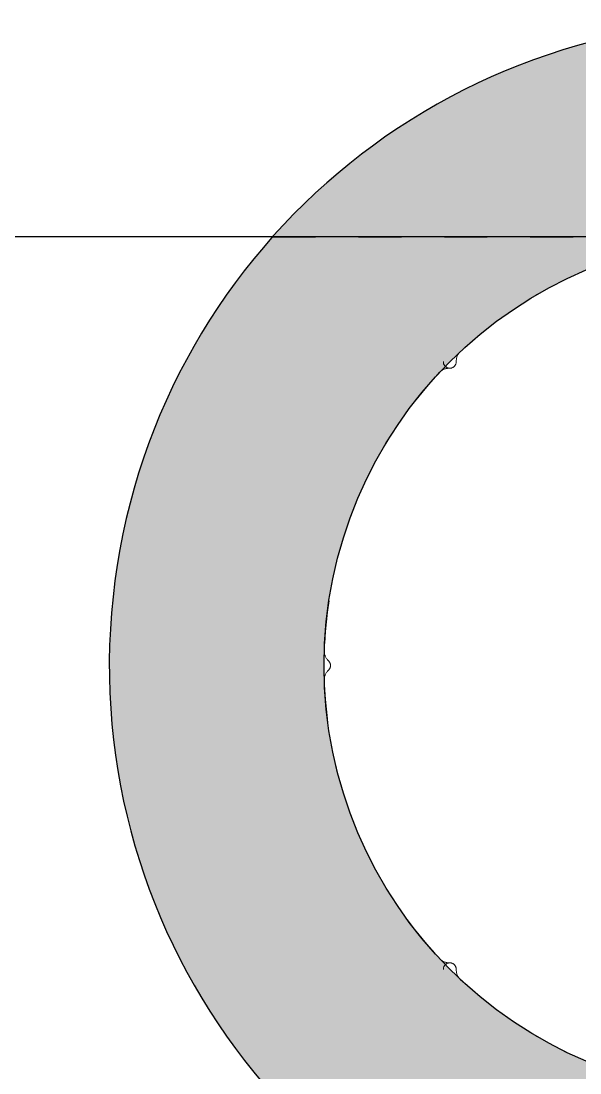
# Model space of a CAD drawing. Header units: inches. Extents: x 0 to 7, y 0 to 11.2.
# Drawn here: x 2.106 to 3.408, y 5.447 to 7.896 of the extents above; entities that cross this region are included whole.
import ezdxf

# ---------------------------------------------------------------- set-up
doc = ezdxf.new("R2010")
doc.units = ezdxf.units.IN
doc.header["$LTSCALE"] = 0.5
doc.header["$MEASUREMENT"] = 0
doc.linetypes.add('HIDDEN', pattern=[0.2, 0.1, -0.1])
doc.linetypes.add('HIDDEN2', pattern=[0.1875, 0.125, -0.0625])
for name, color, linetype, lineweight in [('FABRIC-ROLL', 7, 'Continuous', 30), ('SHADE-BRACKET', 7, 'Continuous', 30), ('TUBE', 7, 'HIDDEN2', 18)]:
    doc.layers.add(name, color=color, linetype=linetype, lineweight=lineweight)

# ---------------------------------------------------------------- blocks, each defined once
blk = doc.blocks.new('SHADE-BRACKET-085601')
at = {"layer": 'SHADE-BRACKET', "extrusion": (0, 1, 0)}
blk.add_line((-1.6685, 1.7973), (-3.6665, 1.7973), dxfattribs=at)
blk = doc.blocks.new('FABRIC-ROLL-085601')
at = {"layer": 'FABRIC-ROLL'}
h = blk.add_hatch(color=254, dxfattribs=at)
edge = h.paths.add_edge_path()
edge.add_arc((-1.6685, 0.7993), 1.5, 0, 350.6332)
edge.add_line((-0.1885, 0.5552), (-0.1885, -5.1949))
edge.add_line((-0.1885, -5.1949), (-0.1685, -5.1949))
edge.add_line((-0.1685, -5.1949), (-0.1685, 0.7993))
edge = h.paths.add_edge_path(flags=16)
edge.add_arc((-1.6685, 0.7993), 1, 0, 360)
blk.add_circle((-1.6685, 0.7993), 1, dxfattribs=at)
blk.add_arc((-1.6685, 0.7993), 1.5, 0, 350.6332, dxfattribs=at)
blk = doc.blocks.new('TUBE-085601')
at = {"layer": 'TUBE'}
for centre, radius, start, end in [((-1.6685, 0.7993), 1, 91.9513, 133.0487), ((-2.3306, 1.5081), 0.03, 133.0487, 182.2214), ((-1.6685, 0.7993), 1, 136.9513, 178.0487), ((-2.3774, 1.4614), 0.03, 87.7786, 136.9513), ((-2.6379, 0.8323), 0.03, 178.0487, 227.2214), ((-2.6685, 0.7993), 0.015, 312.7786, 47.2214), ((-2.6379, 0.7663), 0.03, 132.7786, 181.9513), ((-1.6685, 0.7993), 1, 181.9513, 223.0487), ((-2.3774, 0.1372), 0.03, 223.0487, 272.2214), ((-2.3756, 0.0922), 0.015, 357.7786, 182.2214), ((-2.3306, 0.0904), 0.03, 177.7786, 226.9513), ((-1.6685, 0.7993), 1, 226.9513, 268.0487)]:
    blk.add_arc(centre, radius, start, end, dxfattribs=at)
at = {"layer": 'TUBE', "extrusion": (1.22465e-16, 0, -1)}
for centre, start, end in [((2.3756, 1.5064), 177.7786, 2.2215), ((2.6685, 0.7993), 132.7786, 227.2214)]:
    blk.add_arc(centre, 0.015, start, end, dxfattribs=at)
blk = doc.blocks.new('ROLL-085601')
at = {"layer": 'SHADE-BRACKET', "linetype": 'HIDDEN'}
blk.add_line((-2.7883, 1.7973), (-1.7317, 1.7973), dxfattribs=at)
at = {"layer": 'FABRIC-ROLL'}
blk.add_blockref('FABRIC-ROLL-085601', (0, 0), dxfattribs=at)
at = {"layer": 'SHADE-BRACKET'}
blk.add_blockref('SHADE-BRACKET-085601', (0, 0), dxfattribs=at)
at = {"layer": 'TUBE'}
blk.add_blockref('TUBE-085601', (0, 0), dxfattribs=at)
blk = doc.blocks.new('SYSTEM-085601')
at = {"layer": 'FABRIC-ROLL'}
blk.add_blockref('ROLL-085601', (0, 0), dxfattribs=at)

msp = doc.modelspace()

# ---------------------------------------------------------------- block references
at = {"layer": 'SHADE-BRACKET'}
msp.add_blockref('SYSTEM-085601', (5.4806, 5.5959), dxfattribs=at)

doc.saveas('drawing.dxf')
